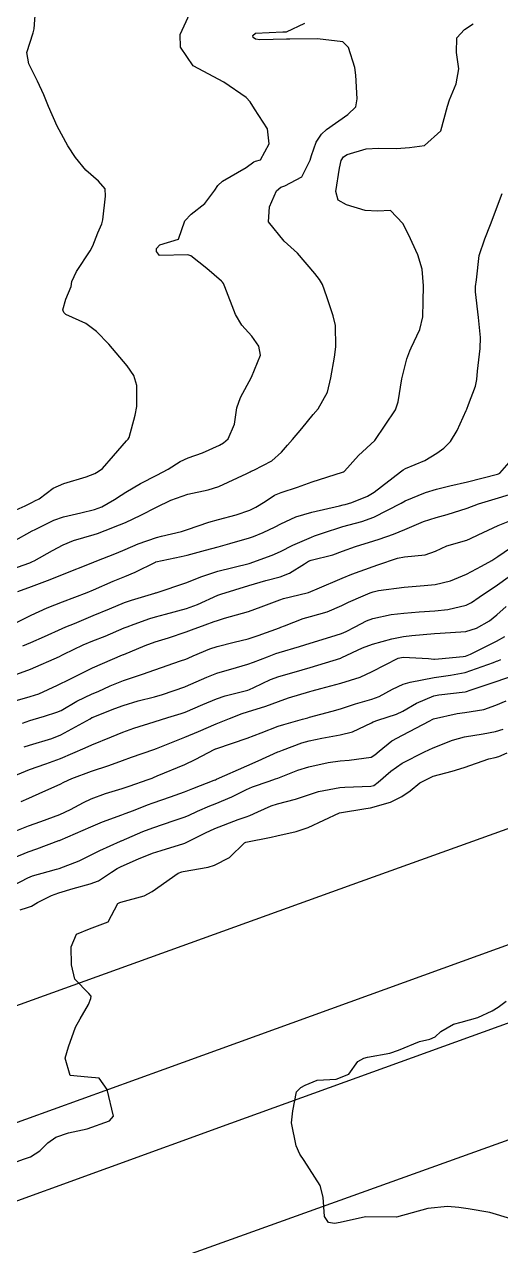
# Model space of a CAD drawing. Header units: metres. Extents: x 298520 to 308411, y 7433745 to 7450750.
# Drawn here: x 304953.3 to 304984, y 7437251.3 to 7437329.9 of the extents above; entities that cross this region are included whole.
import ezdxf

# ---------------------------------------------------------------- set-up
doc = ezdxf.new("R2010")
doc.units = ezdxf.units.M
doc.header["$LTSCALE"] = 10
for name, color, linetype in [('Curvas de Nivel 1m', 11, 'Continuous'), ('Curvas de Nivel 5m', 15, 'Continuous'), ('Vias Primárias', 230, 'Continuous')]:
    doc.layers.add(name, color=color, linetype=linetype)

msp = doc.modelspace()

# ---------------------------------------------------------------- linework, layer by layer
at = {"layer": 'Curvas de Nivel 1m', "flags": 128}
for points, elevation in [([(304951.811, 7437298.228), (304953.345, 7437298.914), (304953.821, 7437299.156), (304953.972, 7437299.228), (304954.244, 7437299.376), (304955.154, 7437300.045), (304955.833, 7437300.351), (304957.288, 7437300.789), (304957.84, 7437301.001), (304958.053, 7437301.116), (304958.331, 7437301.325), (304959.038, 7437302.136), (304959.87, 7437303.092), (304959.98, 7437303.2), (304960.056, 7437303.308), (304960.431, 7437304.761), (304960.54, 7437305.304), (304960.547, 7437306.67), (304960.345, 7437307.306), (304959.929, 7437307.941), (304958.73, 7437309.322), (304957.951, 7437310.145), (304957.263, 7437310.648), (304955.962, 7437311.234), (304955.832, 7437311.361), (304955.783, 7437311.545), (304955.976, 7437312.227), (304956.304, 7437313.04), (304956.363, 7437313.354), (304956.657, 7437314.007), (304957.535, 7437315.337), (304957.699, 7437315.653), (304958.03, 7437316.491), (304958.281, 7437317.086), (304958.341, 7437317.327), (304958.52, 7437318.863), (304958.508, 7437319.326), (304958.068, 7437319.822), (304957.262, 7437320.529), (304956.595, 7437321.352), (304956.094, 7437322.107), (304955.406, 7437323.367), (304954.859, 7437324.639), (304954.55, 7437325.376), (304954.146, 7437326.252), (304953.59, 7437327.386), (304953.447, 7437328.11), (304953.867, 7437329.383), (304953.934, 7437329.634), (304954.061, 7437331.381)], 708), ([(304952.573, 7437296.616), (304953.802, 7437297.299), (304953.853, 7437297.329), (304953.945, 7437297.379), (304955.187, 7437297.988), (304955.811, 7437298.211), (304956.933, 7437298.462), (304957.816, 7437298.674), (304958.29, 7437298.853), (304959.106, 7437299.317), (304959.533, 7437299.606), (304959.828, 7437299.794), (304960.787, 7437300.347), (304961.839, 7437300.888), (304962.561, 7437301.279), (304963.338, 7437301.78), (304963.854, 7437302.016), (304964.773, 7437302.337), (304965.867, 7437302.825), (304966.129, 7437302.976), (304966.421, 7437303.232), (304966.835, 7437304.179), (304966.99, 7437305.224), (304967.225, 7437305.898), (304967.923, 7437307.21), (304968.513, 7437308.628), (304968.404, 7437309.205), (304967.949, 7437309.851), (304967.294, 7437310.557), (304966.892, 7437311.226), (304966.208, 7437313.018), (304966.123, 7437313.238), (304966.069, 7437313.314), (304965.994, 7437313.383), (304965.051, 7437314.201), (304964.011, 7437315.024), (304963.822, 7437315.074), (304962.01, 7437315.027), (304961.801, 7437315.292), (304961.816, 7437315.492), (304962.02, 7437315.729), (304963.218, 7437316.079), (304963.628, 7437317.266), (304964.047, 7437317.688), (304964.917, 7437318.388), (304965.57, 7437319.245), (304965.764, 7437319.545), (304966.069, 7437319.821), (304967.572, 7437320.712), (304968.081, 7437321.067), (304968.182, 7437321.109), (304968.515, 7437321.206), (304969.065, 7437322.233), (304968.956, 7437323.202), (304968.126, 7437324.487), (304967.847, 7437324.931), (304967.591, 7437325.218), (304966.147, 7437326.203), (304964.163, 7437327.26), (304963.359, 7437328.456), (304963.331, 7437329.273), (304964.202, 7437331.175)], 709), ([(304952.886, 7437293.393), (304953.756, 7437293.722), (304954.968, 7437294.161), (304955.764, 7437294.483), (304957.709, 7437295.267), (304957.773, 7437295.297), (304957.799, 7437295.304), (304957.85, 7437295.329), (304959.222, 7437295.875), (304959.785, 7437296.111), (304960.626, 7437296.466), (304961.797, 7437296.876), (304962.12, 7437296.963), (304963.41, 7437297.266), (304963.804, 7437297.391), (304965.185, 7437297.87), (304965.811, 7437298.039), (304966.931, 7437298.34), (304967.817, 7437298.643), (304968.203, 7437298.822), (304968.798, 7437299.2), (304969.414, 7437299.607), (304969.829, 7437299.777), (304970.894, 7437300.118), (304971.836, 7437300.462), (304973.781, 7437301.08), (304973.842, 7437301.098), (304973.872, 7437301.11), (304973.912, 7437301.139), (304974.828, 7437302.161), (304975.873, 7437303.12), (304977.199, 7437305.1), (304977.382, 7437305.617), (304977.611, 7437307.095), (304977.936, 7437308.374), (304978.124, 7437308.906), (304978.21, 7437309.087), (304978.774, 7437310.263), (304978.963, 7437311.08), (304978.984, 7437312.074), (304979.001, 7437313.08), (304978.919, 7437314.165), (304978.641, 7437315.084), (304978.033, 7437316.398), (304977.673, 7437317.096), (304976.888, 7437317.944), (304976.051, 7437317.9), (304975.242, 7437317.937), (304974.055, 7437318.299), (304973.515, 7437318.606), (304973.356, 7437319.151), (304973.583, 7437320.653), (304973.71, 7437321.146), (304973.847, 7437321.383), (304974.089, 7437321.536), (304975.321, 7437321.901), (304976.095, 7437321.952), (304977.264, 7437321.934), (304978.096, 7437321.984), (304979.059, 7437322.12), (304980.113, 7437323.07), (304980.546, 7437324.649), (304980.685, 7437325.064), (304981.11, 7437326.099), (304981.282, 7437327.059), (304981.125, 7437328.109), (304981.148, 7437329.06), (304981.647, 7437329.597), (304982.192, 7437329.965)], 711), ([(304952.795, 7437291.394), (304953.738, 7437291.883), (304954.756, 7437292.357), (304955.747, 7437292.743), (304957.349, 7437293.336), (304957.755, 7437293.505), (304959.017, 7437294.061), (304959.763, 7437294.357), (304960.436, 7437294.633), (304961.741, 7437295.29), (304961.761, 7437295.303), (304963.39, 7437295.654), (304963.78, 7437295.748), (304964.963, 7437296.07), (304965.789, 7437296.285), (304966.538, 7437296.483), (304967.798, 7437296.853), (304968.06, 7437296.947), (304968.676, 7437297.201), (304969.441, 7437297.559), (304969.809, 7437297.756), (304970.78, 7437298.214), (304971.816, 7437298.514), (304973.588, 7437298.911), (304973.821, 7437298.974), (304973.951, 7437299.009), (304974.381, 7437299.134), (304975.407, 7437299.545), (304975.83, 7437299.794), (304977.521, 7437301.095), (304977.703, 7437301.235), (304977.846, 7437301.309), (304979.095, 7437301.837), (304979.861, 7437302.308), (304980.305, 7437302.626), (304980.746, 7437303.061), (304981.168, 7437303.769), (304981.756, 7437305.051), (304981.797, 7437305.149), (304981.899, 7437305.441), (304982.347, 7437306.613), (304982.435, 7437307.042), (304982.481, 7437307.594), (304982.656, 7437309.039), (304982.676, 7437309.765), (304982.539, 7437311.041), (304982.346, 7437312.686), (304982.362, 7437313.044), (304982.423, 7437313.47), (304982.591, 7437315.041), (304982.947, 7437316.118), (304983.322, 7437317.031), (304984.063, 7437319.02)], 712), ([(304953.205, 7437289.893), (304953.714, 7437290.106), (304954.588, 7437290.503), (304955.728, 7437291.009), (304955.972, 7437291.114), (304956.534, 7437291.348), (304957.738, 7437291.846), (304958.779, 7437292.283), (304959.747, 7437292.686), (304960.207, 7437292.847), (304961.705, 7437293.29), (304961.74, 7437293.304), (304961.782, 7437293.318), (304963.76, 7437293.986), (304964.665, 7437294.35), (304965.768, 7437294.716), (304967.773, 7437295.21), (304969.247, 7437295.729), (304969.785, 7437295.971), (304970.589, 7437296.384), (304971.799, 7437296.9), (304971.993, 7437296.974), (304972.491, 7437297.16), (304973.807, 7437297.588), (304975.029, 7437297.91), (304975.814, 7437298.181), (304977.564, 7437299.094), (304977.824, 7437299.232), (304979.14, 7437299.767), (304979.832, 7437299.983), (304980.698, 7437300.198), (304981.837, 7437300.468), (304983.78, 7437300.959), (304983.842, 7437300.972), (304983.875, 7437300.987), (304983.922, 7437301.019), (304984.817, 7437302.052)], 713), ([(304952.105, 7437287.822), (304953.693, 7437288.387), (304955.557, 7437289.217), (304955.702, 7437289.289), (304955.839, 7437289.358), (304957.091, 7437289.96), (304957.716, 7437290.217), (304958.512, 7437290.531), (304959.729, 7437291.053), (304959.912, 7437291.127), (304960.372, 7437291.304), (304961.368, 7437291.662), (304961.738, 7437291.77), (304962.398, 7437291.939), (304963.743, 7437292.306), (304964.442, 7437292.557), (304965.752, 7437293.163), (304965.954, 7437293.237), (304967.759, 7437293.779), (304968.859, 7437294.102), (304969.765, 7437294.352), (304970.372, 7437294.579), (304971.333, 7437295.174), (304971.605, 7437295.343), (304971.776, 7437295.409), (304973.161, 7437295.77), (304973.786, 7437295.986), (304974.622, 7437296.3), (304975.796, 7437296.659), (304976.144, 7437296.768), (304977.061, 7437297.101), (304977.806, 7437297.397), (304978.993, 7437297.897), (304979.814, 7437298.168), (304980.524, 7437298.354), (304981.82, 7437298.769), (304982.552, 7437299.039), (304983.827, 7437299.436), (304985.034, 7437299.805)], 714), ([(304953.182, 7437284.921), (304953.65, 7437285.089), (304953.867, 7437285.161), (304954.585, 7437285.371), (304955.397, 7437285.623), (304955.659, 7437285.745), (304956.681, 7437286.331), (304957.675, 7437286.803), (304958.042, 7437286.962), (304958.82, 7437287.319), (304959.686, 7437287.667), (304960.914, 7437288.074), (304961.693, 7437288.346), (304963.364, 7437288.929), (304963.701, 7437289.05), (304963.846, 7437289.114), (304964.178, 7437289.255), (304965.246, 7437289.708), (304965.712, 7437289.865), (304966.806, 7437290.135), (304967.72, 7437290.359), (304968.364, 7437290.563), (304969.722, 7437291.058), (304969.818, 7437291.093), (304970.054, 7437291.187), (304971.248, 7437291.657), (304971.732, 7437291.796), (304972.796, 7437292.095), (304973.743, 7437292.493), (304974.176, 7437292.706), (304975.126, 7437293.126), (304975.567, 7437293.31), (304975.756, 7437293.38), (304976.113, 7437293.471), (304977.759, 7437293.676), (304979.052, 7437293.785), (304979.761, 7437293.854), (304980.736, 7437294.088), (304981.768, 7437294.521), (304982.742, 7437295.035), (304983.402, 7437295.402), (304983.782, 7437295.657), (304984.598, 7437296.205)], 716), ([(304953.279, 7437283.385), (304953.634, 7437283.511), (304955.067, 7437283.938), (304955.641, 7437284.17), (304957.529, 7437285.209), (304957.652, 7437285.274), (304957.689, 7437285.293), (304957.782, 7437285.329), (304959.119, 7437285.858), (304959.664, 7437286.062), (304960.617, 7437286.352), (304961.673, 7437286.612), (304962.195, 7437286.762), (304963.634, 7437287.261), (304963.683, 7437287.278), (304965.049, 7437287.887), (304965.692, 7437288.13), (304966.968, 7437288.494), (304967.698, 7437288.714), (304968.055, 7437288.851), (304968.962, 7437289.197), (304969.498, 7437289.401), (304969.706, 7437289.467), (304971.019, 7437289.867), (304971.712, 7437290.082), (304973.045, 7437290.479), (304973.719, 7437290.701), (304974.025, 7437290.832), (304974.613, 7437291.131), (304975.339, 7437291.514), (304975.731, 7437291.666), (304976.926, 7437291.911), (304977.737, 7437291.998), (304978.729, 7437292.089), (304979.739, 7437292.155), (304980.57, 7437292.232), (304981.745, 7437292.515), (304982.094, 7437292.698), (304982.584, 7437293.038), (304983.761, 7437293.832), (304984.447, 7437294.332)], 717), ([(304952.336, 7437281.399), (304953.618, 7437281.935), (304954.688, 7437282.303), (304955.626, 7437282.637), (304957.217, 7437283.336), (304957.635, 7437283.528), (304958.913, 7437284.045), (304959.643, 7437284.336), (304960.354, 7437284.594), (304961.65, 7437285.008), (304962.528, 7437285.277), (304963.387, 7437285.534), (304963.659, 7437285.633), (304964.798, 7437286.116), (304965.672, 7437286.482), (304966.232, 7437286.674), (304967.68, 7437287.045), (304967.806, 7437287.084), (304968.072, 7437287.206), (304969.16, 7437287.723), (304969.69, 7437287.925), (304970.664, 7437288.21), (304971.696, 7437288.506), (304973.676, 7437289.114), (304973.703, 7437289.125), (304973.735, 7437289.14), (304975.071, 7437289.764), (304975.712, 7437290.011), (304976.968, 7437290.354), (304977.717, 7437290.497), (304978.245, 7437290.557), (304979.719, 7437290.685), (304980.077, 7437290.708), (304981.721, 7437290.824), (304982.422, 7437291.04), (304983.245, 7437291.513), (304983.736, 7437291.9), (304984.322, 7437292.437)], 718), ([(304953.102, 7437279.876), (304953.594, 7437280.098), (304954.482, 7437280.489), (304955.608, 7437281.001), (304955.846, 7437281.12), (304956.351, 7437281.349), (304957.618, 7437281.825), (304958.747, 7437282.194), (304959.625, 7437282.505), (304960.207, 7437282.725), (304961.632, 7437283.226), (304961.797, 7437283.288), (304963.641, 7437284.021), (304964.512, 7437284.384), (304965.649, 7437284.869), (304966.508, 7437285.227), (304967.327, 7437285.546), (304967.659, 7437285.647), (304968.853, 7437286.011), (304969.67, 7437286.318), (304970.313, 7437286.544), (304971.68, 7437286.966), (304971.837, 7437287.011), (304972.393, 7437287.159), (304973.686, 7437287.493), (304974.93, 7437287.889), (304975.694, 7437288.239), (304977.37, 7437289.095), (304977.704, 7437289.159), (304979.335, 7437289.074), (304979.677, 7437289.045), (304979.703, 7437289.047), (304979.722, 7437289.05), (304979.963, 7437289.067), (304981.549, 7437289.207), (304981.705, 7437289.24), (304982.026, 7437289.366), (304983.715, 7437290.202), (304984.241, 7437290.492)], 719), ([(304952.663, 7437276.276), (304953.552, 7437276.628), (304954.107, 7437276.822), (304955.524, 7437277.36), (304955.55, 7437277.373), (304955.598, 7437277.394), (304957.572, 7437278.248), (304958.338, 7437278.559), (304959.58, 7437279.018), (304959.791, 7437279.097), (304960.319, 7437279.303), (304961.232, 7437279.65), (304961.59, 7437279.782), (304962.701, 7437280.168), (304963.602, 7437280.506), (304964.142, 7437280.717), (304965.518, 7437281.241), (304965.587, 7437281.266), (304965.613, 7437281.28), (304965.682, 7437281.307), (304967.623, 7437282.177), (304968.345, 7437282.484), (304969.632, 7437283.066), (304969.717, 7437283.104), (304969.931, 7437283.187), (304971.169, 7437283.643), (304971.639, 7437283.783), (304972.446, 7437283.963), (304973.643, 7437284.164), (304974.426, 7437284.351), (304975.651, 7437284.951), (304975.762, 7437285.008), (304976.063, 7437285.116), (304977.271, 7437285.492), (304977.662, 7437285.688), (304978.546, 7437286.211), (304979.677, 7437286.683), (304979.991, 7437286.754), (304981.681, 7437286.942), (304981.769, 7437286.961), (304982.004, 7437287.045), (304983.689, 7437287.611), (304984.736, 7437287.966)], 721), ([(304952.584, 7437274.455), (304953.529, 7437274.966), (304953.821, 7437275.086), (304954.823, 7437275.367), (304955.374, 7437275.523), (304955.536, 7437275.571), (304956.824, 7437276.06), (304957.549, 7437276.41), (304958.153, 7437276.725), (304959.489, 7437277.311), (304959.54, 7437277.333), (304959.563, 7437277.341), (304960.93, 7437277.936), (304961.572, 7437278.182), (304962.953, 7437278.646), (304963.579, 7437278.862), (304963.861, 7437278.976), (304964.458, 7437279.251), (304965.239, 7437279.592), (304965.59, 7437279.731), (304966.655, 7437280.166), (304967.604, 7437280.64), (304967.993, 7437280.82), (304969.067, 7437281.195), (304969.473, 7437281.333), (304969.615, 7437281.386), (304970.914, 7437281.884), (304971.622, 7437282.115), (304972.864, 7437282.39), (304973.626, 7437282.494), (304974.218, 7437282.543), (304975.629, 7437282.739), (304975.878, 7437282.87), (304976.143, 7437283.115), (304976.967, 7437283.779), (304977.643, 7437284.154), (304979.403, 7437285.074), (304979.564, 7437285.161), (304979.655, 7437285.2), (304981.178, 7437285.537), (304981.661, 7437285.607), (304982.895, 7437285.801), (304983.669, 7437286.073), (304984.323, 7437286.363)], 722), ([(304953.019, 7437272.899), (304953.51, 7437273.055), (304953.749, 7437273.139), (304954.143, 7437273.374), (304955.052, 7437273.83), (304955.519, 7437273.994), (304956.442, 7437274.266), (304957.525, 7437274.566), (304958.076, 7437274.776), (304958.906, 7437275.316), (304959.282, 7437275.568), (304959.539, 7437275.695), (304960.652, 7437276.193), (304961.552, 7437276.548), (304962.111, 7437276.725), (304963.561, 7437277.162), (304963.631, 7437277.191), (304963.76, 7437277.258), (304964.957, 7437277.858), (304965.572, 7437278.126), (304967.067, 7437278.707), (304967.58, 7437278.88), (304967.822, 7437278.966), (304968.332, 7437279.203), (304969.189, 7437279.594), (304969.591, 7437279.723), (304970.759, 7437280.015), (304971.6, 7437280.315), (304972.242, 7437280.522), (304973.607, 7437280.77), (304973.942, 7437280.802), (304975.609, 7437280.856), (304975.814, 7437280.914), (304976.076, 7437281.115), (304976.893, 7437281.834), (304977.625, 7437282.353), (304979.077, 7437283.078), (304979.635, 7437283.321), (304980.875, 7437283.823), (304981.643, 7437284.029), (304982.838, 7437284.226), (304983.647, 7437284.379), (304984.134, 7437284.53)], 723), ([(304952.233, 7437256.472), (304953.315, 7437256.864), (304953.698, 7437256.996), (304954.301, 7437257.37), (304954.801, 7437257.892), (304955.332, 7437258.25), (304956.141, 7437258.545), (304957.337, 7437258.796), (304958.783, 7437259.318), (304959.046, 7437259.616), (304958.632, 7437261.321), (304958.108, 7437262.057), (304957.381, 7437262.132), (304956.255, 7437262.22), (304955.935, 7437263.352), (304956.136, 7437264.084), (304956.581, 7437265.342), (304956.885, 7437265.874), (304957.435, 7437266.798), (304957.586, 7437267.183), (304957.592, 7437267.329), (304957.445, 7437267.512), (304956.548, 7437268.438), (304956.34, 7437269.347), (304956.302, 7437270.526), (304956.662, 7437271.342), (304957.496, 7437271.675), (304958.694, 7437272.125), (304959.316, 7437273.312), (304959.449, 7437273.375), (304959.514, 7437273.389), (304961.011, 7437273.802), (304961.521, 7437274.088), (304963.197, 7437275.265), (304963.449, 7437275.346), (304963.534, 7437275.359), (304965.129, 7437275.654), (304965.541, 7437275.773), (304966.509, 7437276.269), (304967.48, 7437277.211), (304967.563, 7437277.246), (304969.186, 7437277.575), (304969.568, 7437277.669), (304970.798, 7437277.95), (304971.573, 7437278.198), (304973.583, 7437279.14), (304975.292, 7437279.419), (304975.588, 7437279.464), (304976.875, 7437279.826), (304977.599, 7437280.196), (304978.141, 7437280.556), (304978.777, 7437281.083), (304979.617, 7437281.502), (304980.85, 7437281.828), (304981.623, 7437282.07), (304983.22, 7437282.617), (304983.628, 7437282.707), (304983.866, 7437282.781), (304984.392, 7437283.012)], 724)]:
    msp.add_lwpolyline(points, dxfattribs=dict(at, elevation=elevation))
at = {"layer": 'Curvas de Nivel 5m', "flags": 128}
for points, elevation in [([(304951.765, 7437294.583), (304953.645, 7437295.255), (304953.772, 7437295.301), (304953.829, 7437295.323), (304953.938, 7437295.378), (304955.104, 7437296.046), (304955.789, 7437296.406), (304956.468, 7437296.674), (304957.799, 7437297.062), (304957.999, 7437297.129), (304958.502, 7437297.323), (304959.433, 7437297.688), (304959.808, 7437297.848), (304960.8, 7437298.313), (304961.818, 7437298.84), (304962.73, 7437299.276), (304963.827, 7437299.66), (304965.132, 7437299.945), (304965.832, 7437300.159), (304967.628, 7437301), (304967.842, 7437301.109), (304967.911, 7437301.141), (304968.078, 7437301.208), (304969.233, 7437301.815), (304969.861, 7437302.372), (304970.242, 7437302.812), (304970.569, 7437303.183), (304971.158, 7437303.899), (304971.889, 7437304.791), (304972.216, 7437305.165), (304972.827, 7437306.238), (304973.025, 7437307.153), (304973.28, 7437308.494), (304973.368, 7437309.149), (304973.327, 7437310.52), (304973.192, 7437311.152), (304972.775, 7437312.364), (304972.5, 7437313.162), (304972.316, 7437313.485), (304972, 7437313.885), (304970.88, 7437315.181), (304970.024, 7437315.949), (304969.013, 7437317.2), (304969.092, 7437318.16), (304969.544, 7437319.195), (304969.821, 7437319.437), (304970.066, 7437319.52), (304971.159, 7437320.093), (304971.71, 7437321.174), (304971.785, 7437321.475), (304972.1, 7437322.328), (304972.426, 7437322.848), (304972.758, 7437323.16), (304974.123, 7437324.124), (304974.642, 7437324.62), (304974.733, 7437325.134), (304974.645, 7437326.645), (304974.582, 7437327.136), (304974.176, 7437328.436), (304973.819, 7437328.786), (304972.181, 7437328.997), (304970.398, 7437328.97), (304970.181, 7437328.961), (304968.473, 7437328.914), (304968.18, 7437328.96), (304968.038, 7437329.068), (304968.005, 7437329.213), (304968.184, 7437329.35), (304969.938, 7437329.44), (304970.185, 7437329.436), (304971.371, 7437329.998)], 710), ([(304952.712, 7437286.349), (304953.672, 7437286.63), (304954.232, 7437286.817), (304955.431, 7437287.363), (304955.684, 7437287.487), (304955.964, 7437287.634), (304957.694, 7437288.478), (304959.625, 7437289.311), (304959.68, 7437289.333), (304959.703, 7437289.342), (304961.077, 7437289.931), (304961.716, 7437290.162), (304962.576, 7437290.421), (304963.726, 7437290.802), (304964.058, 7437290.927), (304964.932, 7437291.248), (304965.52, 7437291.457), (304965.736, 7437291.538), (304966.192, 7437291.688), (304967.742, 7437292.119), (304968.542, 7437292.401), (304969.748, 7437292.868), (304969.993, 7437292.944), (304970.973, 7437293.178), (304971.588, 7437293.338), (304971.755, 7437293.398), (304972.165, 7437293.571), (304973.764, 7437294.247), (304974.395, 7437294.505), (304975.772, 7437295.019), (304976.056, 7437295.116), (304977.331, 7437295.545), (304977.781, 7437295.629), (304979.11, 7437295.75), (304979.787, 7437295.993), (304980.511, 7437296.344), (304981.798, 7437296.712), (304982.04, 7437296.805), (304982.528, 7437297.039), (304983.809, 7437297.639), (304984.788, 7437298.035)], 715), ([(304951.737, 7437277.58), (304953.572, 7437278.305), (304954.354, 7437278.593), (304955.58, 7437279.038), (304956.262, 7437279.35), (304957.109, 7437279.818), (304957.594, 7437280.047), (304958.53, 7437280.39), (304959.604, 7437280.719), (304960.047, 7437280.865), (304961.279, 7437281.293), (304961.521, 7437281.384), (304961.614, 7437281.417), (304961.847, 7437281.519), (304963.623, 7437282.268), (304964.298, 7437282.582), (304965.568, 7437283.241), (304965.612, 7437283.262), (304965.633, 7437283.271), (304965.683, 7437283.289), (304967.64, 7437283.944), (304968.541, 7437284.304), (304969.648, 7437284.725), (304970.005, 7437284.831), (304971.209, 7437285.174), (304971.554, 7437285.271), (304971.655, 7437285.3), (304973.123, 7437285.686), (304973.664, 7437285.853), (304974.624, 7437286.175), (304975.673, 7437286.464), (304976.157, 7437286.634), (304977.005, 7437287.107), (304977.686, 7437287.434), (304978.146, 7437287.551), (304979.691, 7437287.86), (304980.748, 7437288.004), (304981.694, 7437288.18), (304983.514, 7437288.836), (304983.702, 7437288.903), (304983.786, 7437288.936), (304983.975, 7437289.017)], 720), ([(304984.636, 7437253.006), (304983.277, 7437253.405), (304981.871, 7437253.634), (304981.28, 7437253.724), (304980.553, 7437253.785), (304979.279, 7437253.656), (304977.273, 7437253.1), (304975.273, 7437253.12), (304973.646, 7437252.759), (304973.268, 7437252.691), (304972.889, 7437252.765), (304972.627, 7437253.15), (304972.535, 7437254.401), (304972.35, 7437255.154), (304971.317, 7437256.759), (304971.032, 7437257.173), (304970.794, 7437257.71), (304970.499, 7437259.178), (304970.587, 7437259.945), (304970.818, 7437261.176), (304971.1, 7437261.448), (304971.377, 7437261.612), (304972.148, 7437261.926), (304973.382, 7437262.003), (304974.201, 7437262.316), (304974.781, 7437263.126), (304975.163, 7437263.355), (304975.396, 7437263.414), (304976.836, 7437263.668), (304977.4, 7437263.857), (304978.74, 7437264.414), (304979.408, 7437264.564), (304979.75, 7437264.726), (304980.114, 7437265.063), (304980.939, 7437265.536), (304981.422, 7437265.675), (304982.498, 7437265.963), (304983.434, 7437266.403), (304983.816, 7437266.638), (304984.317, 7437267.011)], 725)]:
    msp.add_lwpolyline(points, dxfattribs=dict(at, elevation=elevation))
at = {"layer": 'Vias Primárias'}
for points, elevation in [([(305225.174, 7437360.976), (305198.187, 7437349.572), (305172.804, 7437339.279), (305156.951, 7437333.291), (305129.913, 7437323.735), (305103.658, 7437314.057), (305081.249, 7437305.805), (305053.944, 7437296.116), (305022.325, 7437284.818), (304989.737, 7437272.554), (304962.279, 7437262.608), (304928.411, 7437250.373), (304909.016, 7437243.32), (304888.573, 7437235.956), (304868.981, 7437228.9), (304847.735, 7437221.224), (304835.364, 7437216.686)], 721.193), ([(304836.619, 7437211.672), (304866.074, 7437222.498), (304895.435, 7437233.199), (304934.88, 7437247.655), (304966.588, 7437259.15), (305004.732, 7437272.935), (305036.315, 7437284.622), (305058.076, 7437292.352), (305086.022, 7437302.186), (305109.327, 7437310.506), (305148.674, 7437324.973), (305179, 7437335.857), (305205.417, 7437345.549), (305225.179, 7437353.073)], 720.081), ([(305227.535, 7437341.448), (305223.805, 7437340.805), (305216.403, 7437338.938), (305202.062, 7437333.169), (305160.98, 7437318.436), (305140.254, 7437311.005), (305132.54, 7437308.943), (305114.103, 7437303.638), (305104.013, 7437300.603), (305094.497, 7437297.671), (305069.045, 7437288.847), (305034.984, 7437276.522), (304986.469, 7437258.805), (304946.142, 7437244.32), (304900.653, 7437227.689), (304865.486, 7437214.903), (304837.894, 7437204.787)], 722.201), ([(304833.923, 7437223.358), (304869.256, 7437236.452), (304884.818, 7437241.99), (304913.04, 7437252.373), (304951.707, 7437266.357), (304974.41, 7437274.54), (304998.503, 7437283.177), (305009.879, 7437287.944), (305033.93, 7437296.428), (305057.236, 7437304.567), (305077.428, 7437311.662), (305098.927, 7437319.614)], 719.903)]:
    msp.add_lwpolyline(points, dxfattribs=dict(at, elevation=elevation))

doc.saveas('drawing.dxf')
